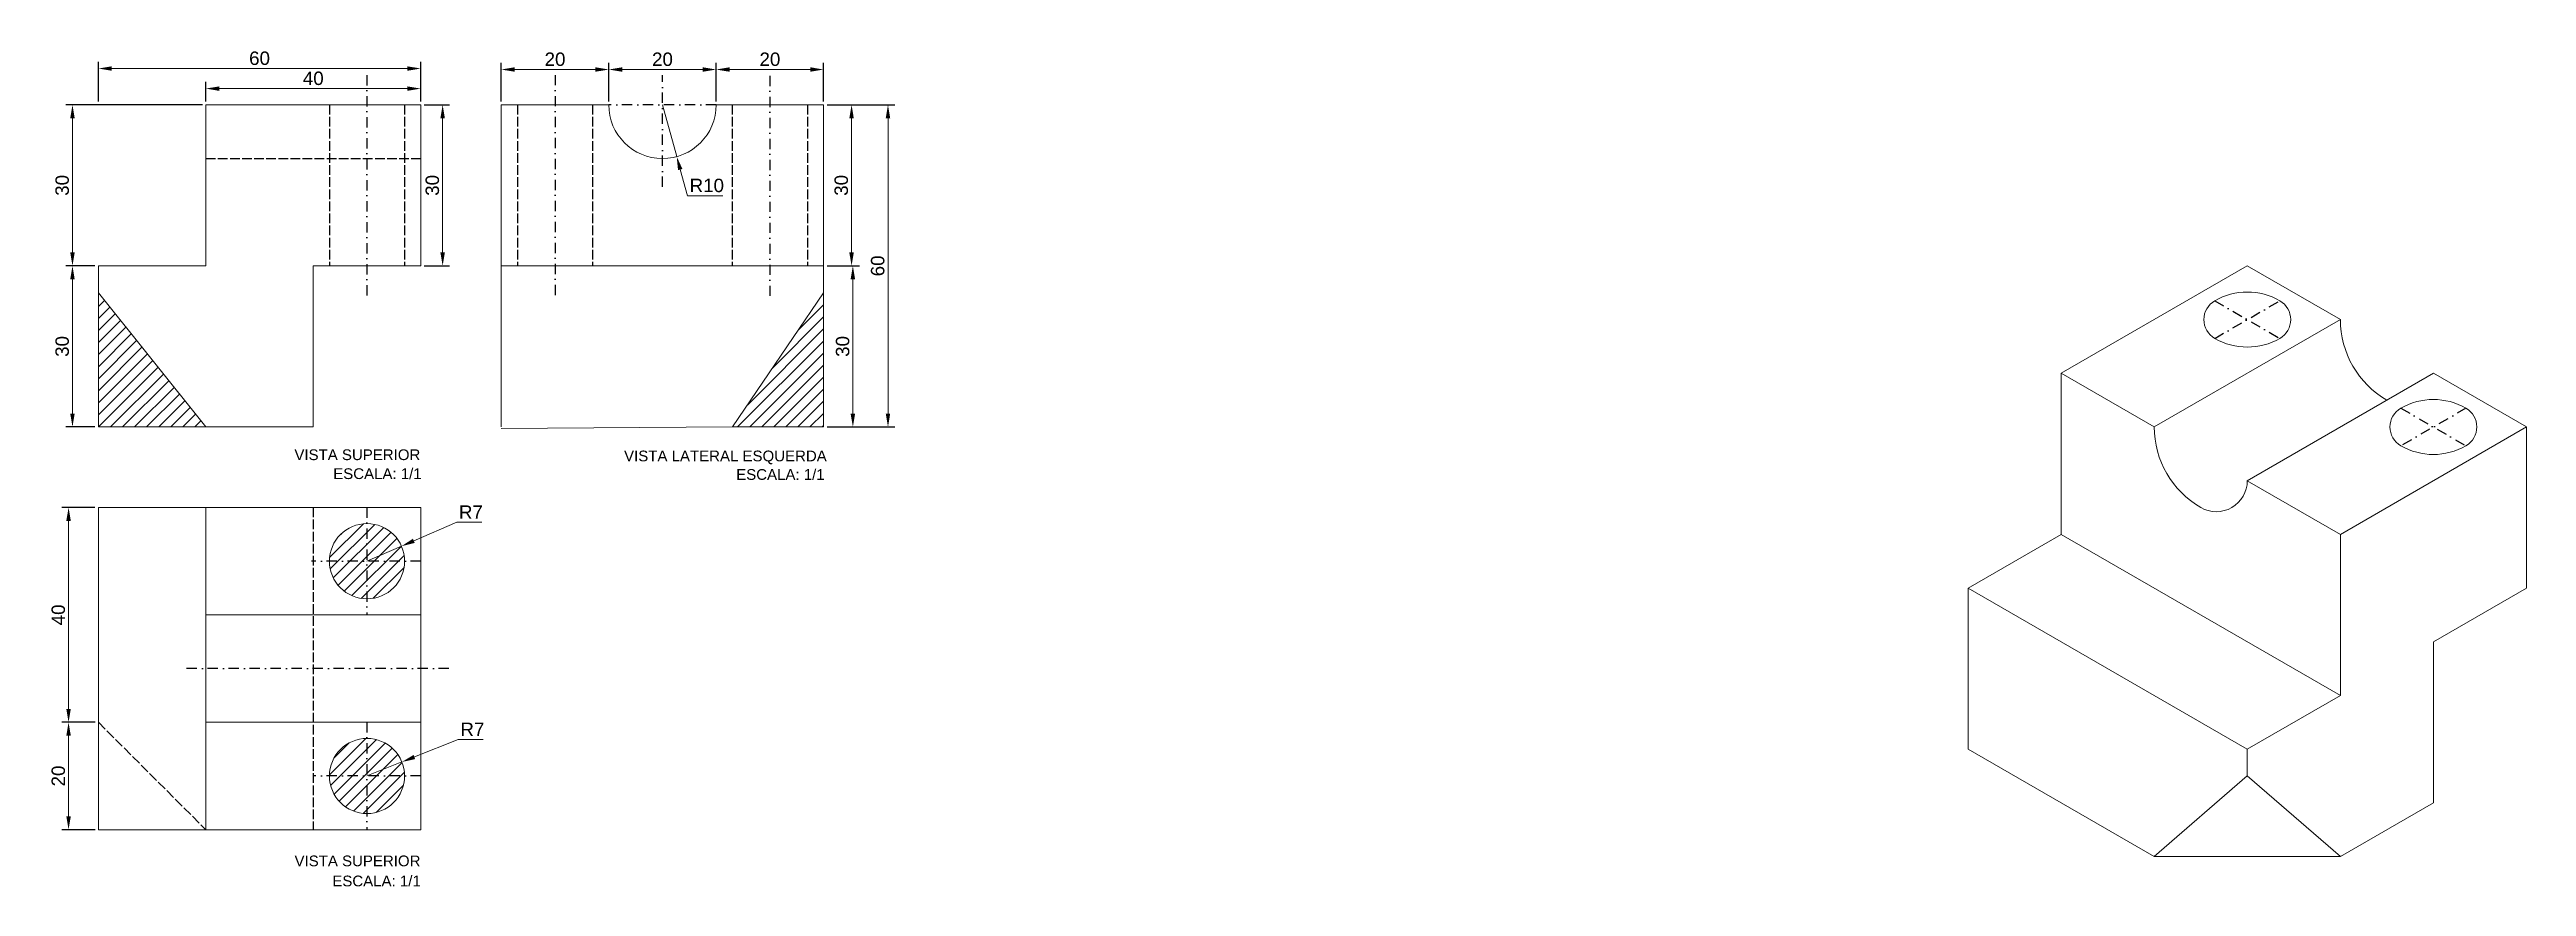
# Model space of a CAD drawing. Header units: millimetres. Extents: x -9 to 452, y -86 to 70.
import ezdxf

# ---------------------------------------------------------------- set-up
doc = ezdxf.new("R2010")
doc.units = ezdxf.units.MM
doc.header["$LTSCALE"] = 0.15
doc.linetypes.add('ACAD_ISO02W100', pattern=[15, 12, -3])
doc.linetypes.add('DASHDOT', pattern=[25.4, 12.7, -6.35, 0, -6.35])
doc.layers.get('0').update_dxf_attribs({"lineweight": 5})
doc.layers.add('Eixo', color=20, linetype='DASHDOT')
doc.layers.add('Projeção', color=7, linetype='ACAD_ISO02W100', true_color=0xf6e209)
doc.styles.get("Standard").update_dxf_attribs({"font": 'arial.ttf'})
doc.dimstyles.new('ISO-25', dxfattribs={"dimtxt": 2.5, "dimasz": 2.5, "dimexe": 1.25, "dimexo": 0.625, "dimtad": 1, "dimtoh": 1, "dimtxsty": 'Standard', "dimcen": 2.5, "dimclrd": 3, "dimclre": 119, "dimclrt": 3, "dimadec": 0, "dimazin": 0, "dimtfac": 1, "dimtmove": 0, "dimatfit": 3, "dimfxl": 1, "dimtfillclr": 3, "dimlwd": -1, "dimarcsym": 0})

# ---------------------------------------------------------------- blocks, each defined once
blk = doc.blocks.new('*D1')
at = {"color": 119, "lineweight": -2, "transparency": 16777216}
for p, q in [((20, 60.62), (20, 64.27)), ((60, 60.62), (60, 64.27))]:
    blk.add_line(p, q, dxfattribs=at)
at = {"color": 3, "transparency": 16777216}
blk.add_line((57.5, 63.02), (22.5, 63.02), dxfattribs=at)
for points in [[(22.5, 63.43), (22.5, 62.6), (20, 63.02)], [(57.5, 63.43), (57.5, 62.6), (60, 63.02)]]:
    blk.add_solid(points, dxfattribs=at)
at = {"layer": 'Defpoints', "color": 0, "transparency": 16777216}
for p in [(20, 63.02), (20, 60), (60, 60)]:
    blk.add_point(p, dxfattribs=at)
at = {"color": 3, "transparency": 16777216, "insert": (40, 64.92), "char_height": 2.5, "attachment_point": 5}
blk.add_mtext('40', dxfattribs=at)
blk = doc.blocks.new('*D2')
at = {"color": 119, "lineweight": -2, "transparency": 16777216}
for p, q in [((0, 60.62), (0, 68.01)), ((60, 60.62), (60, 68.01))]:
    blk.add_line(p, q, dxfattribs=at)
at = {"color": 3, "transparency": 16777216}
blk.add_line((57.5, 66.76), (2.5, 66.76), dxfattribs=at)
for points in [[(2.5, 67.17), (2.5, 66.34), (0, 66.76)], [(57.5, 67.17), (57.5, 66.34), (60, 66.76)]]:
    blk.add_solid(points, dxfattribs=at)
at = {"layer": 'Defpoints', "color": 0, "transparency": 16777216}
for p in [(0, 66.76), (0, 60), (60, 60)]:
    blk.add_point(p, dxfattribs=at)
at = {"color": 3, "transparency": 16777216, "insert": (30, 68.66), "char_height": 2.5, "attachment_point": 5}
blk.add_mtext('60', dxfattribs=at)
blk = doc.blocks.new('*D3')
at = {"color": 119, "lineweight": -2, "transparency": 16777216}
for p, q in [((19.38, 60), (-6.07, 60)), ((-0.63, 30), (-6.07, 30))]:
    blk.add_line(p, q, dxfattribs=at)
at = {"color": 3, "transparency": 16777216}
blk.add_line((-4.82, 57.5), (-4.82, 32.5), dxfattribs=at)
for points in [[(-5.24, 57.5), (-4.41, 57.5), (-4.82, 60)], [(-5.24, 32.5), (-4.41, 32.5), (-4.82, 30)]]:
    blk.add_solid(points, dxfattribs=at)
at = {"layer": 'Defpoints', "color": 0, "transparency": 16777216}
for p in [(20, 60), (-4.82, 30), (0, 30)]:
    blk.add_point(p, dxfattribs=at)
at = {"color": 3, "transparency": 16777216, "insert": (-6.73, 45), "char_height": 2.5, "attachment_point": 5, "rotation": 90}
blk.add_mtext('30', dxfattribs=at)
blk = doc.blocks.new('*D4')
at = {"color": 119, "lineweight": -2, "transparency": 16777216}
for p, q in [((-0.63, 30), (-6.07, 30)), ((-0.63, 0), (-6.07, 0))]:
    blk.add_line(p, q, dxfattribs=at)
at = {"color": 3, "transparency": 16777216}
blk.add_line((-4.82, 2.5), (-4.82, 27.5), dxfattribs=at)
for points in [[(-5.24, 27.5), (-4.41, 27.5), (-4.82, 30)], [(-5.24, 2.5), (-4.41, 2.5), (-4.82, 0)]]:
    blk.add_solid(points, dxfattribs=at)
at = {"layer": 'Defpoints', "color": 0, "transparency": 16777216}
for p in [(-4.82, 30), (0, 30), (0, 0)]:
    blk.add_point(p, dxfattribs=at)
at = {"color": 3, "transparency": 16777216, "insert": (-6.73, 15), "char_height": 2.5, "attachment_point": 5, "rotation": 90}
blk.add_mtext('30', dxfattribs=at)
blk = doc.blocks.new('*D7')
at = {"color": 119, "lineweight": -2, "transparency": 16777216}
for p, q in [((60.63, 60), (65.33, 60)), ((60.63, 30), (65.33, 30))]:
    blk.add_line(p, q, dxfattribs=at)
at = {"color": 3, "transparency": 16777216}
blk.add_line((64.08, 57.5), (64.08, 32.5), dxfattribs=at)
for points in [[(63.66, 57.5), (64.49, 57.5), (64.08, 60)], [(63.66, 32.5), (64.49, 32.5), (64.08, 30)]]:
    blk.add_solid(points, dxfattribs=at)
at = {"layer": 'Defpoints', "color": 0, "transparency": 16777216}
for p in [(60, 60), (60, 30), (64.08, 30)]:
    blk.add_point(p, dxfattribs=at)
at = {"color": 3, "transparency": 16777216, "insert": (62.17, 45), "char_height": 2.5, "attachment_point": 5, "rotation": 90}
blk.add_mtext('30', dxfattribs=at)
blk = doc.blocks.new('*D9')
at = {"color": 3, "transparency": 16777216}
for p, q in [((66.7, -17.73), (58.71, -21.21)), ((71.36, -17.73), (66.7, -17.73)), ((50, -25), (56.42, -22.2))]:
    blk.add_line(p, q, dxfattribs=at)
blk.add_solid([(58.54, -20.82), (58.88, -21.59), (56.42, -22.2)], dxfattribs=at)
at = {"layer": 'Defpoints', "color": 0, "transparency": 16777216}
for p in [(56.42, -22.2), (50, -25)]:
    blk.add_point(p, dxfattribs=at)
at = {"color": 3, "transparency": 16777216, "insert": (69.34, -15.85), "char_height": 2.5, "attachment_point": 5}
blk.add_mtext('R7', dxfattribs=at)
blk = doc.blocks.new('*D10')
at = {"color": 3, "transparency": 16777216}
for p, q in [((66.98, -58.19), (58.82, -61.46)), ((71.64, -58.19), (66.98, -58.19)), ((50, -65), (56.5, -62.39))]:
    blk.add_line(p, q, dxfattribs=at)
blk.add_solid([(58.66, -61.08), (58.97, -61.85), (56.5, -62.39)], dxfattribs=at)
at = {"layer": 'Defpoints', "color": 0, "transparency": 16777216}
for p in [(56.5, -62.39), (50, -65)]:
    blk.add_point(p, dxfattribs=at)
at = {"color": 3, "transparency": 16777216, "insert": (69.62, -56.31), "char_height": 2.5, "attachment_point": 5}
blk.add_mtext('R7', dxfattribs=at)
blk = doc.blocks.new('*D11')
at = {"color": 119, "lineweight": -2, "transparency": 16777216}
for p, q in [((75, 60.62), (75, 67.82)), ((95, 60.62), (95, 67.82))]:
    blk.add_line(p, q, dxfattribs=at)
at = {"color": 3, "transparency": 16777216}
blk.add_line((77.5, 66.57), (92.5, 66.57), dxfattribs=at)
for points in [[(77.5, 66.99), (77.5, 66.16), (75, 66.57)], [(92.5, 66.99), (92.5, 66.16), (95, 66.57)]]:
    blk.add_solid(points, dxfattribs=at)
at = {"layer": 'Defpoints', "color": 0, "transparency": 16777216}
for p in [(95, 66.57), (75, 60), (95, 60)]:
    blk.add_point(p, dxfattribs=at)
at = {"color": 3, "transparency": 16777216, "insert": (85, 68.47), "char_height": 2.5, "attachment_point": 5}
blk.add_mtext('20', dxfattribs=at)
blk = doc.blocks.new('*D12')
at = {"color": 119, "lineweight": -2, "transparency": 16777216}
for p, q in [((95, 60.62), (95, 67.82)), ((115, 60.62), (115, 67.82))]:
    blk.add_line(p, q, dxfattribs=at)
at = {"color": 3, "transparency": 16777216}
blk.add_line((97.5, 66.57), (112.5, 66.57), dxfattribs=at)
for points in [[(97.5, 66.99), (97.5, 66.16), (95, 66.57)], [(112.5, 66.99), (112.5, 66.16), (115, 66.57)]]:
    blk.add_solid(points, dxfattribs=at)
at = {"layer": 'Defpoints', "color": 0, "transparency": 16777216}
for p in [(115, 66.57), (95, 60), (115, 60)]:
    blk.add_point(p, dxfattribs=at)
at = {"color": 3, "transparency": 16777216, "insert": (105, 68.47), "char_height": 2.5, "attachment_point": 5}
blk.add_mtext('20', dxfattribs=at)
blk = doc.blocks.new('*D13')
at = {"color": 119, "lineweight": -2, "transparency": 16777216}
for p, q in [((115, 60.62), (115, 67.82)), ((135, 60.62), (135, 67.82))]:
    blk.add_line(p, q, dxfattribs=at)
at = {"color": 3, "transparency": 16777216}
blk.add_line((117.5, 66.57), (132.5, 66.57), dxfattribs=at)
for points in [[(117.5, 66.99), (117.5, 66.16), (115, 66.57)], [(132.5, 66.99), (132.5, 66.16), (135, 66.57)]]:
    blk.add_solid(points, dxfattribs=at)
at = {"layer": 'Defpoints', "color": 0, "transparency": 16777216}
for p in [(135, 66.57), (115, 60), (135, 60)]:
    blk.add_point(p, dxfattribs=at)
at = {"color": 3, "transparency": 16777216, "insert": (125, 68.47), "char_height": 2.5, "attachment_point": 5}
blk.add_mtext('20', dxfattribs=at)
blk = doc.blocks.new('*D14')
at = {"color": 119, "lineweight": -2, "transparency": 16777216}
for p, q in [((135.63, 60), (141.45, 60)), ((135.63, 30), (141.45, 30))]:
    blk.add_line(p, q, dxfattribs=at)
at = {"color": 3, "transparency": 16777216}
blk.add_line((140.2, 57.5), (140.2, 32.5), dxfattribs=at)
for points in [[(139.78, 57.5), (140.61, 57.5), (140.2, 60)], [(139.78, 32.5), (140.61, 32.5), (140.2, 30)]]:
    blk.add_solid(points, dxfattribs=at)
at = {"layer": 'Defpoints', "color": 0, "transparency": 16777216}
for p in [(135, 60), (135, 30), (140.2, 30)]:
    blk.add_point(p, dxfattribs=at)
at = {"color": 3, "transparency": 16777216, "insert": (138.29, 45), "char_height": 2.5, "attachment_point": 5, "rotation": 90}
blk.add_mtext('30', dxfattribs=at)
blk = doc.blocks.new('*D15')
at = {"color": 119, "lineweight": -2, "transparency": 16777216}
for p, q in [((135.63, 30), (141.69, 30)), ((135.63, 0), (141.69, 0))]:
    blk.add_line(p, q, dxfattribs=at)
at = {"color": 3, "transparency": 16777216}
blk.add_line((140.44, 27.5), (140.44, 2.5), dxfattribs=at)
for points in [[(140.02, 27.5), (140.86, 27.5), (140.44, 30)], [(140.02, 2.5), (140.86, 2.5), (140.44, 0)]]:
    blk.add_solid(points, dxfattribs=at)
at = {"layer": 'Defpoints', "color": 0, "transparency": 16777216}
for p in [(135, 30), (135, 0), (140.44, 0)]:
    blk.add_point(p, dxfattribs=at)
at = {"color": 3, "transparency": 16777216, "insert": (138.54, 15), "char_height": 2.5, "attachment_point": 5, "rotation": 90}
blk.add_mtext('30', dxfattribs=at)
blk = doc.blocks.new('*D16')
at = {"color": 119, "lineweight": -2, "transparency": 16777216}
for p, q in [((135.63, 60), (148.23, 60)), ((135.63, 0), (148.23, 0))]:
    blk.add_line(p, q, dxfattribs=at)
at = {"color": 3, "transparency": 16777216}
blk.add_line((146.98, 57.5), (146.98, 2.5), dxfattribs=at)
for points in [[(146.56, 57.5), (147.39, 57.5), (146.98, 60)], [(146.56, 2.5), (147.39, 2.5), (146.98, 0)]]:
    blk.add_solid(points, dxfattribs=at)
at = {"layer": 'Defpoints', "color": 0, "transparency": 16777216}
for p in [(135, 60), (135, 0), (146.98, 0)]:
    blk.add_point(p, dxfattribs=at)
at = {"color": 3, "transparency": 16777216, "insert": (145.07, 30), "char_height": 2.5, "attachment_point": 5, "rotation": 90}
blk.add_mtext('60', dxfattribs=at)
blk = doc.blocks.new('*D17')
at = {"color": 119, "lineweight": -2, "transparency": 16777216}
for p, q in [((-0.63, -15), (-6.8, -15)), ((-0.63, -55), (-6.8, -55))]:
    blk.add_line(p, q, dxfattribs=at)
at = {"color": 3, "transparency": 16777216}
blk.add_line((-5.55, -17.5), (-5.55, -52.5), dxfattribs=at)
for points in [[(-5.97, -17.5), (-5.13, -17.5), (-5.55, -15)], [(-5.97, -52.5), (-5.13, -52.5), (-5.55, -55)]]:
    blk.add_solid(points, dxfattribs=at)
at = {"layer": 'Defpoints', "color": 0, "transparency": 16777216}
for p in [(0, -15), (-5.55, -55), (0, -55)]:
    blk.add_point(p, dxfattribs=at)
at = {"color": 3, "transparency": 16777216, "insert": (-7.45, -35), "char_height": 2.5, "attachment_point": 5, "rotation": 90}
blk.add_mtext('40', dxfattribs=at)
blk = doc.blocks.new('*D18')
at = {"color": 119, "lineweight": -2, "transparency": 16777216}
for p, q in [((-0.62, -55), (-6.8, -55)), ((-0.62, -75), (-6.8, -75))]:
    blk.add_line(p, q, dxfattribs=at)
at = {"color": 3, "transparency": 16777216}
blk.add_line((-5.55, -57.5), (-5.55, -72.5), dxfattribs=at)
for points in [[(-5.97, -57.5), (-5.13, -57.5), (-5.55, -55)], [(-5.97, -72.5), (-5.13, -72.5), (-5.55, -75)]]:
    blk.add_solid(points, dxfattribs=at)
at = {"layer": 'Defpoints', "color": 0, "transparency": 16777216}
for p in [(0, -55), (-5.55, -75), (0, -75)]:
    blk.add_point(p, dxfattribs=at)
at = {"color": 3, "transparency": 16777216, "insert": (-7.45, -65), "char_height": 2.5, "attachment_point": 5, "rotation": 90}
blk.add_mtext('20', dxfattribs=at)
blk = doc.blocks.new('*D20')
at = {"color": 3, "transparency": 16777216}
for p, q in [((105, 60), (107.65, 50.36)), ((109.64, 43.07), (108.31, 47.95)), ((116.23, 43.07), (109.64, 43.07))]:
    blk.add_line(p, q, dxfattribs=at)
blk.add_solid([(108.71, 48.06), (107.9, 47.84), (107.65, 50.36)], dxfattribs=at)
at = {"layer": 'Defpoints', "color": 0, "transparency": 16777216}
for p in [(105, 60), (107.65, 50.36)]:
    blk.add_point(p, dxfattribs=at)
at = {"color": 3, "transparency": 16777216, "insert": (113.25, 44.97), "char_height": 2.5, "attachment_point": 5}
blk.add_mtext('R10', dxfattribs=at)

msp = doc.modelspace()

# ---------------------------------------------------------------- hatches: boundary and pattern name
at = {"true_color": 0x2776bb}
h = msp.add_hatch(dxfattribs=at)
h.set_pattern_fill('ANSI31', color=152, scale=0.5)
edge = h.paths.add_edge_path()
edge.add_line((0, 25), (20, 0))
edge.add_line((0, 25), (0, 0))
edge.add_line((0, 0), (40, 0))
h = msp.add_hatch(dxfattribs=at)
h.set_pattern_fill('ANSI31', color=152, scale=0.5)
h.paths.add_polyline_path([(135, 25), (118.057, 0), (135, 0)])
h = msp.add_hatch(dxfattribs=at)
h.set_pattern_fill('ANSI31', color=152, scale=0.5)
edge = h.paths.add_edge_path()
edge.add_arc((50, -25), 7, 0, 360)
edge = h.paths.add_edge_path()
edge.add_arc((50, -65), 7, 0, 360)

# ---------------------------------------------------------------- linework, layer by layer
for p, q in [((20, 60), (60, 60)), ((60, 60), (60, 30)), ((75, 60), (75, 30)), ((95, 60), (75, 60)), ((135, 60), (115, 60)), ((135, 60), (135, 30)), ((0, 30), (0, 25)), ((60, 30), (40, 30)), ((40, 30), (40, 0)), ((75, 30), (75, 0)), ((75, 30), (135, 30)), ((135, 25), (135, 30)), ((365.359, 10), (400, 30)), ((417.321, 20), (400, 30)), ((0, 25), (20, 0)), ((0, 25), (0, 0)), ((135, 25), (118.057, 0)), ((135, 0), (135, 25)), ((382.679, 0), (417.321, 20)), ((365.359, -20), (365.359, 10)), ((365.359, 10), (382.679, 0)), ((400, -10), (434.641, 10)), ((434.641, 10), (451.962, 0)), ((0, 0), (40, 0)), ((75, -0.309), (118.057, 0)), ((118.057, 0), (135, 0)), ((417.321, -20), (451.962, 0)), ((451.962, 0), (451.962, -30)), ((400, -10), (417.321, -20)), ((0, -15), (40, -15)), ((0, -75), (0, -15)), ((20, -15), (20, -75)), ((40, -15), (60, -15)), ((60, -15), (60, -75)), ((348.038, -30), (365.359, -20)), ((417.321, -50), (365.359, -20)), ((417.321, -50), (417.321, -20)), ((348.038, -60), (348.038, -30)), ((348.038, -30), (400, -60)), ((451.962, -30), (434.641, -40)), ((60, -35), (20, -35)), ((434.641, -40), (434.641, -70)), ((400, -60), (417.321, -50)), ((60, -55), (20, -55)), ((348.038, -60), (382.679, -80)), ((400, -60), (400, -65)), ((400, -65), (382.679, -80)), ((400, -65), (417.321, -80)), ((434.641, -70), (417.321, -80)), ((60, -75), (0, -75)), ((382.679, -80), (417.321, -80))]:
    msp.add_line(p, q)
msp.add_lwpolyline([(20, 60), (20, 30), (0, 30)])
for centre in [(50, -25), (50, -65)]:
    msp.add_circle(centre, 7)
for centre, radius, start, end in [((105, 60), 10, 180, 0), ((395.959, 20), 4.041, 120, 240), ((400, 13), 12.124, 60, 120), ((404.041, 20), 4.041, 300, 60), ((434.641, 20), 17.321, 180, 240), ((400, 27), 12.124, 240, 300), ((434.641, -7), 12.124, 60, 120), ((430.6, 0), 4.041, 120, 240), ((438.682, 0), 4.041, 300, 60), ((400, 0), 17.321, 180, 240), ((434.641, 7), 12.124, 240, 300), ((394.226, -10), 5.774, 240, 0)]:
    msp.add_arc(centre, radius, start, end)
at = {"layer": 'Eixo'}
for p, q in [((50, 65.502), (50, 24.277)), ((85, 65.551), (85, 24.346)), ((105, 44.728), (105, 65.551)), ((125, 65.404), (125, 24.346)), ((115, 60), (95, 60)), ((393.938, 16.5), (406.062, 23.5)), ((393.938, 23.5), (406.062, 16.5)), ((440.703, 3.5), (428.579, -3.5)), ((428.579, 3.5), (440.703, -3.5)), ((50, -15), (50, -35)), ((60, -25), (39.7, -25)), ((65.232, -45), (15.93, -45)), ((50, -55), (50, -75)), ((60, -65), (40, -65))]:
    msp.add_line(p, q, dxfattribs=at)
at = {"layer": 'Projeção'}
for p, q in [((43, 60), (43, 30)), ((57, 60), (57, 30)), ((57, 60), (57, 30)), ((57, 60), (57, 30)), ((78, 60), (78, 30)), ((92, 60), (92, 30)), ((20, 50), (60, 50)), ((40, -15), (40, -75)), ((0, -55), (20, -75))]:
    msp.add_line(p, q, dxfattribs=at)
for points in [[(118, 60), (118, 30)], [(132, 60), (132, 30)]]:
    msp.add_lwpolyline(points, dxfattribs=at)

# ---------------------------------------------------------------- texts
for s, p in [('                      VISTA SUPERIOR', (19.412, -6.168)), ('VISTA LATERAL ESQUERDA', (97.853, -6.398)), ('       ESCALA: 1/1', (38.279, -9.694)), ('       ESCALA: 1/1', (113.291, -9.848)), ('VISTA SUPERIOR', (36.51, -81.812)), ('       ESCALA: 1/1', (38.113, -85.549))]:
    msp.add_text(s, height=2).set_placement(p)

# ---------------------------------------------------------------- dimensions: what is measured, and where the dimension line sits
for base, p1, p2, picture, middle in [((0, 66.757), (60, 60), (0, 60), '*D2', (30, 68.659)), ((95, 66.573), (75, 60), (95, 60), '*D11', (85, 68.474)), ((115, 66.573), (95, 60), (115, 60), '*D12', (105, 68.474)), ((135, 66.573), (115, 60), (135, 60), '*D13', (125, 68.474)), ((20, 63.015), (60, 60), (20, 60), '*D1', (40, 64.917))]:
    dim = msp.add_linear_dim(base=base, p1=p1, p2=p2, dimstyle='ISO-25')
    dim.commit()
    dim.dimension.update_dxf_attribs({"geometry": picture, "text_midpoint": middle})
for base, p1, p2, picture, middle in [((-4.823, 30), (20, 60), (0, 30), '*D3', (-6.725, 45)), ((64.077, 30), (60, 60), (60, 30), '*D7', (62.175, 45)), ((140.197, 30), (135, 60), (135, 30), '*D14', (138.295, 45)), ((146.976, 0), (135, 60), (135, 0), '*D16', (145.074, 30)), ((-4.823, 30), (0, 0), (0, 30), '*D4', (-6.725, 15)), ((140.439, 0), (135, 30), (135, 0), '*D15', (138.537, 15)), ((-5.549, -55), (0, -15), (0, -55), '*D17', (-7.451, -35)), ((-5.549, -75), (0, -55), (0, -75), '*D18', (-7.451, -65))]:
    dim = msp.add_linear_dim(base=base, p1=p1, p2=p2, angle=90, dimstyle='ISO-25')
    dim.commit()
    dim.dimension.update_dxf_attribs({"geometry": picture, "text_midpoint": middle})
dim = msp.add_radius_dim(center=(105, 60), mpoint=(107.645, 50.356), dimstyle='ISO-25')
dim.commit()
dim.dimension.update_dxf_attribs({"geometry": '*D20', "text_midpoint": (113.251, 44.974)})
for center, mpoint, picture, middle in [((50, -25), (56.418, -22.204), '*D9', (69.34, -17.726)), ((50, -65), (56.496, -62.393), '*D10', (69.623, -58.185))]:
    dim = msp.add_radius_dim(center=center, mpoint=mpoint, dimstyle='ISO-25')
    dim.commit()
    dim.dimension.update_dxf_attribs({"geometry": picture, "text_midpoint": middle, "dimtype": 164})

doc.saveas('drawing.dxf')
